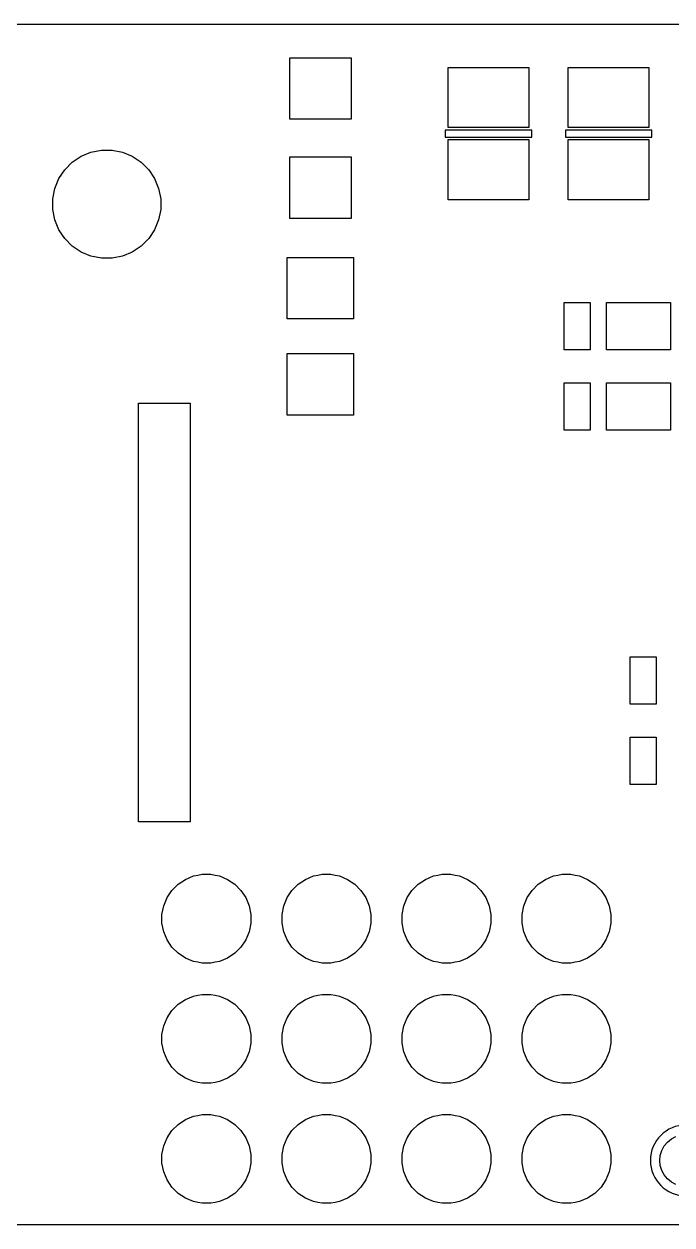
# Model space of a CAD drawing. Extents: x 117.4 to 179.6, y -117.7 to -92.3.
# Drawn here: x 148.45 to 162.16, y -117.7 to -92.3 of the extents above; entities that cross this region are included whole.
import ezdxf

# ---------------------------------------------------------------- set-up
doc = ezdxf.new("R2010")
doc.units = 0
doc.header["$MEASUREMENT"] = 0
doc.layers.add('BLACK', color=7, linetype='CONTINUOUS')

msp = doc.modelspace()

# ---------------------------------------------------------------- linework, layer by layer
at = {"layer": 'BLACK', "linetype": 'CONTINUOUS'}
for p, q in [((120.561, -92.3036), (176.441, -92.3036)), ((154.073, -94.3174), (154.073, -93.0158)), ((154.073, -93.0158), (155.375, -93.0158)), ((155.375, -93.0158), (155.375, -94.3174)), ((157.429, -94.4946), (157.429, -93.2246)), ((157.429, -93.2246), (159.131, -93.2246)), ((159.131, -93.2246), (159.131, -94.4946)), ((159.969, -94.4946), (159.969, -93.2246)), ((159.969, -93.2246), (161.671, -93.2246)), ((161.671, -93.2246), (161.671, -94.4946)), ((155.375, -94.3174), (154.073, -94.3174)), ((157.366, -94.5454), (157.366, -94.6978)), ((159.195, -94.5454), (157.366, -94.5454)), ((157.366, -94.6978), (159.195, -94.6978)), ((159.131, -94.4946), (157.429, -94.4946)), ((159.195, -94.6978), (159.195, -94.5454)), ((159.906, -94.5454), (159.906, -94.6978)), ((161.734, -94.5454), (159.906, -94.5454)), ((159.906, -94.6978), (161.734, -94.6978)), ((161.671, -94.4946), (159.969, -94.4946)), ((161.734, -94.6978), (161.734, -94.5454)), ((149.868, -95.0145), (150.089, -94.9706)), ((150.089, -94.9706), (150.314, -94.9706)), ((150.314, -94.9706), (150.535, -95.0145)), ((157.429, -96.0186), (157.429, -94.7486)), ((157.429, -94.7486), (159.131, -94.7486)), ((159.131, -94.7486), (159.131, -96.0186)), ((159.969, -96.0186), (159.969, -94.7486)), ((159.969, -94.7486), (161.671, -94.7486)), ((161.671, -94.7486), (161.671, -96.0186)), ((149.313, -95.385), (149.472, -95.2258)), ((149.472, -95.2258), (149.66, -95.1007)), ((149.66, -95.1007), (149.868, -95.0145)), ((150.535, -95.0145), (150.743, -95.1007)), ((150.743, -95.1007), (150.93, -95.2258)), ((150.93, -95.2258), (151.089, -95.385)), ((154.073, -96.4174), (154.073, -95.1158)), ((154.073, -95.1158), (155.375, -95.1158)), ((155.375, -95.1158), (155.375, -96.4174)), ((149.188, -95.5722), (149.313, -95.385)), ((151.089, -95.385), (151.214, -95.5722)), ((149.102, -95.7802), (149.188, -95.5722)), ((151.214, -95.5722), (151.3, -95.7802)), ((149.058, -96.001), (149.102, -95.7802)), ((149.058, -96.2262), (149.058, -96.001)), ((151.3, -95.7802), (151.344, -96.001)), ((151.344, -96.001), (151.344, -96.2262)), ((149.102, -96.447), (149.058, -96.2262)), ((151.344, -96.2262), (151.3, -96.447)), ((159.131, -96.0186), (157.429, -96.0186)), ((161.671, -96.0186), (159.969, -96.0186)), ((149.188, -96.655), (149.102, -96.447)), ((151.3, -96.447), (151.214, -96.655)), ((155.375, -96.4174), (154.073, -96.4174)), ((149.313, -96.8422), (149.188, -96.655)), ((151.214, -96.655), (151.089, -96.8422)), ((149.472, -97.0014), (149.313, -96.8422)), ((149.66, -97.1265), (149.472, -97.0014)), ((150.93, -97.0014), (150.743, -97.1265)), ((151.089, -96.8422), (150.93, -97.0014)), ((149.868, -97.2127), (149.66, -97.1265)), ((150.089, -97.2566), (149.868, -97.2127)), ((150.314, -97.2566), (150.089, -97.2566)), ((150.535, -97.2127), (150.314, -97.2566)), ((150.743, -97.1265), (150.535, -97.2127)), ((154.023, -98.5424), (154.023, -97.2408)), ((154.023, -97.2408), (155.425, -97.2408)), ((155.425, -97.2408), (155.425, -98.5424)), ((159.879, -99.1934), (159.879, -98.1918)), ((159.879, -98.1918), (160.431, -98.1918)), ((160.431, -98.1918), (160.431, -99.1934)), ((160.779, -99.1934), (160.779, -98.1918)), ((160.779, -98.1918), (162.131, -98.1918)), ((162.131, -98.1918), (162.131, -99.1934)), ((155.425, -98.5424), (154.023, -98.5424)), ((154.023, -100.574), (154.023, -99.2728)), ((154.023, -99.2728), (155.425, -99.2728)), ((155.425, -99.2728), (155.425, -100.574)), ((160.431, -99.1934), (159.879, -99.1934)), ((162.131, -99.1934), (160.779, -99.1934)), ((159.879, -100.893), (159.879, -99.8918)), ((159.879, -99.8918), (160.431, -99.8918)), ((160.431, -99.8918), (160.431, -100.893)), ((160.779, -100.893), (160.779, -99.8918)), ((160.779, -99.8918), (162.131, -99.8918)), ((162.131, -99.8918), (162.131, -100.893)), ((150.873, -109.178), (150.873, -100.321)), ((150.873, -100.321), (151.965, -100.321)), ((151.965, -100.321), (151.965, -109.178)), ((155.425, -100.574), (154.023, -100.574)), ((160.431, -100.893), (159.879, -100.893)), ((162.131, -100.893), (160.779, -100.893)), ((161.276, -106.686), (161.276, -105.685)), ((161.276, -105.685), (161.828, -105.685)), ((161.828, -105.685), (161.828, -106.686)), ((161.828, -106.686), (161.276, -106.686)), ((161.276, -108.386), (161.276, -107.385)), ((161.276, -107.385), (161.828, -107.385)), ((161.828, -107.385), (161.828, -108.386)), ((161.828, -108.386), (161.276, -108.386)), ((151.965, -109.178), (150.873, -109.178)), ((151.712, -110.497), (151.866, -110.394)), ((151.866, -110.394), (152.037, -110.323)), ((151.866, -110.394), (151.866, -110.394)), ((152.037, -110.323), (152.128, -110.305)), ((152.128, -110.305), (152.219, -110.287)), ((152.219, -110.287), (152.404, -110.287)), ((152.404, -110.287), (152.494, -110.305)), ((152.494, -110.305), (152.585, -110.323)), ((152.585, -110.323), (152.756, -110.394)), ((152.756, -110.394), (152.756, -110.394)), ((152.756, -110.394), (152.91, -110.497)), ((154.252, -110.497), (154.406, -110.394)), ((154.406, -110.394), (154.577, -110.323)), ((154.406, -110.394), (154.406, -110.394)), ((154.577, -110.323), (154.668, -110.305)), ((154.668, -110.305), (154.759, -110.287)), ((154.759, -110.287), (154.944, -110.287)), ((154.944, -110.287), (155.034, -110.305)), ((155.034, -110.305), (155.125, -110.323)), ((155.125, -110.323), (155.296, -110.394)), ((155.296, -110.394), (155.296, -110.394)), ((155.296, -110.394), (155.45, -110.497)), ((156.792, -110.497), (156.946, -110.394)), ((156.946, -110.394), (157.117, -110.323)), ((156.946, -110.394), (156.946, -110.394)), ((157.117, -110.323), (157.208, -110.305)), ((157.208, -110.305), (157.299, -110.287)), ((157.299, -110.287), (157.484, -110.287)), ((157.484, -110.287), (157.574, -110.305)), ((157.574, -110.305), (157.665, -110.323)), ((157.665, -110.323), (157.836, -110.394)), ((157.836, -110.394), (157.836, -110.394)), ((157.836, -110.394), (157.99, -110.497)), ((159.332, -110.497), (159.486, -110.394)), ((159.486, -110.394), (159.657, -110.323)), ((159.486, -110.394), (159.486, -110.394)), ((159.657, -110.323), (159.748, -110.305)), ((159.748, -110.305), (159.839, -110.287)), ((159.839, -110.287), (160.024, -110.287)), ((160.024, -110.287), (160.114, -110.305)), ((160.114, -110.305), (160.205, -110.323)), ((160.205, -110.323), (160.376, -110.394)), ((160.376, -110.394), (160.376, -110.394)), ((160.376, -110.394), (160.53, -110.497)), ((151.478, -110.781), (151.581, -110.628)), ((151.581, -110.628), (151.712, -110.497)), ((151.581, -110.628), (151.581, -110.628)), ((152.91, -110.497), (153.041, -110.628)), ((153.041, -110.628), (153.041, -110.628)), ((153.041, -110.628), (153.144, -110.781)), ((154.018, -110.781), (154.121, -110.628)), ((154.121, -110.628), (154.252, -110.497)), ((154.121, -110.628), (154.121, -110.628)), ((155.45, -110.497), (155.581, -110.628)), ((155.581, -110.628), (155.581, -110.628)), ((155.581, -110.628), (155.684, -110.781)), ((156.558, -110.781), (156.661, -110.628)), ((156.661, -110.628), (156.792, -110.497)), ((156.661, -110.628), (156.661, -110.628)), ((157.99, -110.497), (158.121, -110.628)), ((158.121, -110.628), (158.121, -110.628)), ((158.121, -110.628), (158.224, -110.781)), ((159.098, -110.781), (159.201, -110.628)), ((159.201, -110.628), (159.332, -110.497)), ((159.201, -110.628), (159.201, -110.628)), ((160.53, -110.497), (160.661, -110.628)), ((160.661, -110.628), (160.661, -110.628)), ((160.661, -110.628), (160.764, -110.781)), ((151.371, -111.134), (151.407, -110.952)), ((151.407, -110.952), (151.478, -110.781)), ((153.144, -110.781), (153.215, -110.952)), ((153.215, -110.952), (153.251, -111.134)), ((153.911, -111.134), (153.947, -110.952)), ((153.947, -110.952), (154.018, -110.781)), ((155.684, -110.781), (155.755, -110.952)), ((155.755, -110.952), (155.791, -111.134)), ((156.451, -111.134), (156.487, -110.952)), ((156.487, -110.952), (156.558, -110.781)), ((158.224, -110.781), (158.295, -110.952)), ((158.295, -110.952), (158.331, -111.134)), ((158.991, -111.134), (159.027, -110.952)), ((159.027, -110.952), (159.098, -110.781)), ((160.764, -110.781), (160.835, -110.952)), ((160.835, -110.952), (160.871, -111.134)), ((151.371, -111.319), (151.371, -111.134)), ((153.251, -111.134), (153.251, -111.319)), ((153.911, -111.319), (153.911, -111.134)), ((155.791, -111.134), (155.791, -111.319)), ((156.451, -111.319), (156.451, -111.134)), ((158.331, -111.134), (158.331, -111.319)), ((158.991, -111.319), (158.991, -111.134)), ((160.871, -111.134), (160.871, -111.319)), ((151.407, -111.501), (151.371, -111.319)), ((151.478, -111.672), (151.407, -111.501)), ((153.215, -111.501), (153.144, -111.672)), ((153.251, -111.319), (153.215, -111.501)), ((153.947, -111.501), (153.911, -111.319)), ((154.018, -111.672), (153.947, -111.501)), ((155.755, -111.501), (155.684, -111.672)), ((155.791, -111.319), (155.755, -111.501)), ((156.487, -111.501), (156.451, -111.319)), ((156.558, -111.672), (156.487, -111.501)), ((158.295, -111.501), (158.224, -111.672)), ((158.331, -111.319), (158.295, -111.501)), ((159.027, -111.501), (158.991, -111.319)), ((159.098, -111.672), (159.027, -111.501)), ((160.835, -111.501), (160.764, -111.672)), ((160.871, -111.319), (160.835, -111.501)), ((151.581, -111.826), (151.478, -111.672)), ((151.478, -111.672), (151.478, -111.672)), ((153.144, -111.672), (153.041, -111.826)), ((153.144, -111.672), (153.144, -111.672)), ((154.121, -111.826), (154.018, -111.672)), ((154.018, -111.672), (154.018, -111.672)), ((155.684, -111.672), (155.581, -111.826)), ((155.684, -111.672), (155.684, -111.672)), ((156.661, -111.826), (156.558, -111.672)), ((156.558, -111.672), (156.558, -111.672)), ((158.224, -111.672), (158.121, -111.826)), ((158.224, -111.672), (158.224, -111.672)), ((159.201, -111.826), (159.098, -111.672)), ((159.098, -111.672), (159.098, -111.672)), ((160.764, -111.672), (160.661, -111.826)), ((160.764, -111.672), (160.764, -111.672)), ((151.712, -111.957), (151.581, -111.826)), ((151.866, -112.059), (151.712, -111.957)), ((151.712, -111.957), (151.712, -111.957)), ((152.91, -111.957), (152.756, -112.059)), ((153.041, -111.826), (152.91, -111.957)), ((152.91, -111.957), (152.91, -111.957)), ((154.252, -111.957), (154.121, -111.826)), ((154.406, -112.059), (154.252, -111.957)), ((154.252, -111.957), (154.252, -111.957)), ((155.45, -111.957), (155.296, -112.059)), ((155.581, -111.826), (155.45, -111.957)), ((155.45, -111.957), (155.45, -111.957)), ((156.792, -111.957), (156.661, -111.826)), ((156.946, -112.059), (156.792, -111.957)), ((156.792, -111.957), (156.792, -111.957)), ((157.99, -111.957), (157.836, -112.059)), ((158.121, -111.826), (157.99, -111.957)), ((157.99, -111.957), (157.99, -111.957)), ((159.332, -111.957), (159.201, -111.826)), ((159.486, -112.059), (159.332, -111.957)), ((159.332, -111.957), (159.332, -111.957)), ((160.53, -111.957), (160.376, -112.059)), ((160.661, -111.826), (160.53, -111.957)), ((160.53, -111.957), (160.53, -111.957)), ((152.037, -112.13), (151.866, -112.059)), ((152.128, -112.148), (152.037, -112.13)), ((152.219, -112.166), (152.128, -112.148)), ((152.404, -112.166), (152.219, -112.166)), ((152.494, -112.148), (152.404, -112.166)), ((152.585, -112.13), (152.494, -112.148)), ((152.756, -112.059), (152.585, -112.13)), ((154.577, -112.13), (154.406, -112.059)), ((154.668, -112.148), (154.577, -112.13)), ((154.759, -112.166), (154.668, -112.148)), ((154.944, -112.166), (154.759, -112.166)), ((155.034, -112.148), (154.944, -112.166)), ((155.125, -112.13), (155.034, -112.148)), ((155.296, -112.059), (155.125, -112.13)), ((157.117, -112.13), (156.946, -112.059)), ((157.208, -112.148), (157.117, -112.13)), ((157.299, -112.166), (157.208, -112.148)), ((157.484, -112.166), (157.299, -112.166)), ((157.574, -112.148), (157.484, -112.166)), ((157.665, -112.13), (157.574, -112.148)), ((157.836, -112.059), (157.665, -112.13)), ((159.657, -112.13), (159.486, -112.059)), ((159.748, -112.148), (159.657, -112.13)), ((159.839, -112.166), (159.748, -112.148)), ((160.024, -112.166), (159.839, -112.166)), ((160.114, -112.148), (160.024, -112.166)), ((160.205, -112.13), (160.114, -112.148)), ((160.376, -112.059), (160.205, -112.13)), ((151.712, -113.037), (151.866, -112.934)), ((151.866, -112.934), (152.037, -112.863)), ((151.866, -112.934), (151.866, -112.934)), ((152.037, -112.863), (152.128, -112.845)), ((152.128, -112.845), (152.219, -112.827)), ((152.219, -112.827), (152.404, -112.827)), ((152.404, -112.827), (152.494, -112.845)), ((152.494, -112.845), (152.585, -112.863)), ((152.585, -112.863), (152.756, -112.934)), ((152.756, -112.934), (152.756, -112.934)), ((152.756, -112.934), (152.91, -113.037)), ((154.252, -113.037), (154.406, -112.934)), ((154.406, -112.934), (154.577, -112.863)), ((154.406, -112.934), (154.406, -112.934)), ((154.577, -112.863), (154.668, -112.845)), ((154.668, -112.845), (154.759, -112.827)), ((154.759, -112.827), (154.944, -112.827)), ((154.944, -112.827), (155.034, -112.845)), ((155.034, -112.845), (155.125, -112.863)), ((155.125, -112.863), (155.296, -112.934)), ((155.296, -112.934), (155.296, -112.934)), ((155.296, -112.934), (155.45, -113.037)), ((156.792, -113.037), (156.946, -112.934)), ((156.946, -112.934), (157.117, -112.863)), ((156.946, -112.934), (156.946, -112.934)), ((157.117, -112.863), (157.208, -112.845)), ((157.208, -112.845), (157.299, -112.827)), ((157.299, -112.827), (157.484, -112.827)), ((157.484, -112.827), (157.574, -112.845)), ((157.574, -112.845), (157.665, -112.863)), ((157.665, -112.863), (157.836, -112.934)), ((157.836, -112.934), (157.836, -112.934)), ((157.836, -112.934), (157.99, -113.037)), ((159.332, -113.037), (159.486, -112.934)), ((159.486, -112.934), (159.657, -112.863)), ((159.486, -112.934), (159.486, -112.934)), ((159.657, -112.863), (159.748, -112.845)), ((159.748, -112.845), (159.839, -112.827)), ((159.839, -112.827), (160.024, -112.827)), ((160.024, -112.827), (160.114, -112.845)), ((160.114, -112.845), (160.205, -112.863)), ((160.205, -112.863), (160.376, -112.934)), ((160.376, -112.934), (160.376, -112.934)), ((160.376, -112.934), (160.53, -113.037)), ((151.478, -113.321), (151.581, -113.168)), ((151.581, -113.168), (151.712, -113.037)), ((151.581, -113.168), (151.581, -113.168)), ((152.91, -113.037), (153.041, -113.168)), ((153.041, -113.168), (153.041, -113.168)), ((153.041, -113.168), (153.144, -113.321)), ((154.018, -113.321), (154.121, -113.168)), ((154.121, -113.168), (154.252, -113.037)), ((154.121, -113.168), (154.121, -113.168)), ((155.45, -113.037), (155.581, -113.168)), ((155.581, -113.168), (155.581, -113.168)), ((155.581, -113.168), (155.684, -113.321)), ((156.558, -113.321), (156.661, -113.168)), ((156.661, -113.168), (156.792, -113.037)), ((156.661, -113.168), (156.661, -113.168)), ((157.99, -113.037), (158.121, -113.168)), ((158.121, -113.168), (158.121, -113.168)), ((158.121, -113.168), (158.224, -113.321)), ((159.098, -113.321), (159.201, -113.168)), ((159.201, -113.168), (159.332, -113.037)), ((159.201, -113.168), (159.201, -113.168)), ((160.53, -113.037), (160.661, -113.168)), ((160.661, -113.168), (160.661, -113.168)), ((160.661, -113.168), (160.764, -113.321)), ((151.371, -113.674), (151.407, -113.492)), ((151.407, -113.492), (151.478, -113.321)), ((153.144, -113.321), (153.215, -113.492)), ((153.215, -113.492), (153.251, -113.674)), ((153.911, -113.674), (153.947, -113.492)), ((153.947, -113.492), (154.018, -113.321)), ((155.684, -113.321), (155.755, -113.492)), ((155.755, -113.492), (155.791, -113.674)), ((156.451, -113.674), (156.487, -113.492)), ((156.487, -113.492), (156.558, -113.321)), ((158.224, -113.321), (158.295, -113.492)), ((158.295, -113.492), (158.331, -113.674)), ((158.991, -113.674), (159.027, -113.492)), ((159.027, -113.492), (159.098, -113.321)), ((160.764, -113.321), (160.835, -113.492)), ((160.835, -113.492), (160.871, -113.674)), ((151.371, -113.859), (151.371, -113.674)), ((153.251, -113.674), (153.251, -113.859)), ((153.911, -113.859), (153.911, -113.674)), ((155.791, -113.674), (155.791, -113.859)), ((156.451, -113.859), (156.451, -113.674)), ((158.331, -113.674), (158.331, -113.859)), ((158.991, -113.859), (158.991, -113.674)), ((160.871, -113.674), (160.871, -113.859)), ((151.407, -114.041), (151.371, -113.859)), ((151.478, -114.212), (151.407, -114.041)), ((153.215, -114.041), (153.144, -114.212)), ((153.251, -113.859), (153.215, -114.041)), ((153.947, -114.041), (153.911, -113.859)), ((154.018, -114.212), (153.947, -114.041)), ((155.755, -114.041), (155.684, -114.212)), ((155.791, -113.859), (155.755, -114.041)), ((156.487, -114.041), (156.451, -113.859)), ((156.558, -114.212), (156.487, -114.041)), ((158.295, -114.041), (158.224, -114.212)), ((158.331, -113.859), (158.295, -114.041)), ((159.027, -114.041), (158.991, -113.859)), ((159.098, -114.212), (159.027, -114.041)), ((160.835, -114.041), (160.764, -114.212)), ((160.871, -113.859), (160.835, -114.041)), ((151.581, -114.366), (151.478, -114.212)), ((151.478, -114.212), (151.478, -114.212)), ((153.144, -114.212), (153.041, -114.366)), ((153.144, -114.212), (153.144, -114.212)), ((154.121, -114.366), (154.018, -114.212)), ((154.018, -114.212), (154.018, -114.212)), ((155.684, -114.212), (155.581, -114.366)), ((155.684, -114.212), (155.684, -114.212)), ((156.661, -114.366), (156.558, -114.212)), ((156.558, -114.212), (156.558, -114.212)), ((158.224, -114.212), (158.121, -114.366)), ((158.224, -114.212), (158.224, -114.212)), ((159.201, -114.366), (159.098, -114.212)), ((159.098, -114.212), (159.098, -114.212)), ((160.764, -114.212), (160.661, -114.366)), ((160.764, -114.212), (160.764, -114.212)), ((151.712, -114.497), (151.581, -114.366)), ((151.866, -114.599), (151.712, -114.497)), ((151.712, -114.497), (151.712, -114.497)), ((152.91, -114.497), (152.756, -114.599)), ((153.041, -114.366), (152.91, -114.497)), ((152.91, -114.497), (152.91, -114.497)), ((154.252, -114.497), (154.121, -114.366)), ((154.406, -114.599), (154.252, -114.497)), ((154.252, -114.497), (154.252, -114.497)), ((155.45, -114.497), (155.296, -114.599)), ((155.581, -114.366), (155.45, -114.497)), ((155.45, -114.497), (155.45, -114.497)), ((156.792, -114.497), (156.661, -114.366)), ((156.946, -114.599), (156.792, -114.497)), ((156.792, -114.497), (156.792, -114.497)), ((157.99, -114.497), (157.836, -114.599)), ((158.121, -114.366), (157.99, -114.497)), ((157.99, -114.497), (157.99, -114.497)), ((159.332, -114.497), (159.201, -114.366)), ((159.486, -114.599), (159.332, -114.497)), ((159.332, -114.497), (159.332, -114.497)), ((160.53, -114.497), (160.376, -114.599)), ((160.661, -114.366), (160.53, -114.497)), ((160.53, -114.497), (160.53, -114.497)), ((152.037, -114.67), (151.866, -114.599)), ((152.128, -114.688), (152.037, -114.67)), ((152.219, -114.706), (152.128, -114.688)), ((152.404, -114.706), (152.219, -114.706)), ((152.494, -114.688), (152.404, -114.706)), ((152.585, -114.67), (152.494, -114.688)), ((152.756, -114.599), (152.585, -114.67)), ((154.577, -114.67), (154.406, -114.599)), ((154.668, -114.688), (154.577, -114.67)), ((154.759, -114.706), (154.668, -114.688)), ((154.944, -114.706), (154.759, -114.706)), ((155.034, -114.688), (154.944, -114.706)), ((155.125, -114.67), (155.034, -114.688)), ((155.296, -114.599), (155.125, -114.67)), ((157.117, -114.67), (156.946, -114.599)), ((157.208, -114.688), (157.117, -114.67)), ((157.299, -114.706), (157.208, -114.688)), ((157.484, -114.706), (157.299, -114.706)), ((157.574, -114.688), (157.484, -114.706)), ((157.665, -114.67), (157.574, -114.688)), ((157.836, -114.599), (157.665, -114.67)), ((159.657, -114.67), (159.486, -114.599)), ((159.748, -114.688), (159.657, -114.67)), ((159.839, -114.706), (159.748, -114.688)), ((160.024, -114.706), (159.839, -114.706)), ((160.114, -114.688), (160.024, -114.706)), ((160.205, -114.67), (160.114, -114.688)), ((160.376, -114.599), (160.205, -114.67)), ((151.712, -115.577), (151.866, -115.474)), ((151.866, -115.474), (152.037, -115.403)), ((151.866, -115.474), (151.866, -115.474)), ((152.037, -115.403), (152.128, -115.385)), ((152.128, -115.385), (152.219, -115.367)), ((152.219, -115.367), (152.404, -115.367)), ((152.404, -115.367), (152.494, -115.385)), ((152.494, -115.385), (152.585, -115.403)), ((152.585, -115.403), (152.756, -115.474)), ((152.756, -115.474), (152.756, -115.474)), ((152.756, -115.474), (152.91, -115.577)), ((154.252, -115.577), (154.406, -115.474)), ((154.406, -115.474), (154.577, -115.403)), ((154.406, -115.474), (154.406, -115.474)), ((154.577, -115.403), (154.668, -115.385)), ((154.668, -115.385), (154.759, -115.367)), ((154.759, -115.367), (154.944, -115.367)), ((154.944, -115.367), (155.034, -115.385)), ((155.034, -115.385), (155.125, -115.403)), ((155.125, -115.403), (155.296, -115.474)), ((155.296, -115.474), (155.296, -115.474)), ((155.296, -115.474), (155.45, -115.577)), ((156.792, -115.577), (156.946, -115.474)), ((156.946, -115.474), (157.117, -115.403)), ((156.946, -115.474), (156.946, -115.474)), ((157.117, -115.403), (157.208, -115.385)), ((157.208, -115.385), (157.299, -115.367)), ((157.299, -115.367), (157.484, -115.367)), ((157.484, -115.367), (157.574, -115.385)), ((157.574, -115.385), (157.665, -115.403)), ((157.665, -115.403), (157.836, -115.474)), ((157.836, -115.474), (157.836, -115.474)), ((157.836, -115.474), (157.99, -115.577)), ((159.332, -115.577), (159.486, -115.474)), ((159.486, -115.474), (159.657, -115.403)), ((159.486, -115.474), (159.486, -115.474)), ((159.657, -115.403), (159.748, -115.385)), ((159.748, -115.385), (159.839, -115.367)), ((159.839, -115.367), (160.024, -115.367)), ((160.024, -115.367), (160.114, -115.385)), ((160.114, -115.385), (160.205, -115.403)), ((160.205, -115.403), (160.376, -115.474)), ((160.376, -115.474), (160.376, -115.474)), ((160.376, -115.474), (160.53, -115.577)), ((151.478, -115.861), (151.581, -115.708)), ((151.581, -115.708), (151.712, -115.577)), ((151.581, -115.708), (151.581, -115.708)), ((152.91, -115.577), (153.041, -115.708)), ((153.041, -115.708), (153.041, -115.708)), ((153.041, -115.708), (153.144, -115.861)), ((154.018, -115.861), (154.121, -115.708)), ((154.121, -115.708), (154.252, -115.577)), ((154.121, -115.708), (154.121, -115.708)), ((155.45, -115.577), (155.581, -115.708)), ((155.581, -115.708), (155.581, -115.708)), ((155.581, -115.708), (155.684, -115.861)), ((156.558, -115.861), (156.661, -115.708)), ((156.661, -115.708), (156.792, -115.577)), ((156.661, -115.708), (156.661, -115.708)), ((157.99, -115.577), (158.121, -115.708)), ((158.121, -115.708), (158.121, -115.708)), ((158.121, -115.708), (158.224, -115.861)), ((159.098, -115.861), (159.201, -115.708)), ((159.201, -115.708), (159.332, -115.577)), ((159.201, -115.708), (159.201, -115.708)), ((160.53, -115.577), (160.661, -115.708)), ((160.661, -115.708), (160.661, -115.708)), ((160.661, -115.708), (160.764, -115.861)), ((151.371, -116.214), (151.407, -116.032)), ((151.407, -116.032), (151.478, -115.861)), ((153.144, -115.861), (153.215, -116.032)), ((153.215, -116.032), (153.251, -116.214)), ((153.911, -116.214), (153.947, -116.032)), ((153.947, -116.032), (154.018, -115.861)), ((155.684, -115.861), (155.755, -116.032)), ((155.755, -116.032), (155.791, -116.214)), ((156.451, -116.214), (156.487, -116.032)), ((156.487, -116.032), (156.558, -115.861)), ((158.224, -115.861), (158.295, -116.032)), ((158.295, -116.032), (158.331, -116.214)), ((158.991, -116.214), (159.027, -116.032)), ((159.027, -116.032), (159.098, -115.861)), ((160.764, -115.861), (160.835, -116.032)), ((160.835, -116.032), (160.871, -116.214)), ((161.947, -116.128), (161.998, -116.033)), ((161.998, -116.033), (162.067, -115.949)), ((162.067, -115.949), (162.15, -115.881)), ((162.15, -115.881), (162.245, -115.83)), ((151.371, -116.399), (151.371, -116.214)), ((153.251, -116.214), (153.251, -116.399)), ((153.911, -116.399), (153.911, -116.214)), ((155.791, -116.214), (155.791, -116.399)), ((156.451, -116.399), (156.451, -116.214)), ((158.331, -116.214), (158.331, -116.399)), ((158.991, -116.399), (158.991, -116.214)), ((160.871, -116.214), (160.871, -116.399)), ((161.905, -116.339), (161.916, -116.231)), ((161.916, -116.231), (161.947, -116.128)), ((151.407, -116.581), (151.371, -116.399)), ((151.478, -116.752), (151.407, -116.581)), ((153.215, -116.581), (153.144, -116.752)), ((153.251, -116.399), (153.215, -116.581)), ((153.947, -116.581), (153.911, -116.399)), ((154.018, -116.752), (153.947, -116.581)), ((155.755, -116.581), (155.684, -116.752)), ((155.791, -116.399), (155.755, -116.581)), ((156.487, -116.581), (156.451, -116.399)), ((156.558, -116.752), (156.487, -116.581)), ((158.295, -116.581), (158.224, -116.752)), ((158.331, -116.399), (158.295, -116.581)), ((159.027, -116.581), (158.991, -116.399)), ((159.098, -116.752), (159.027, -116.581)), ((160.835, -116.581), (160.764, -116.752)), ((160.871, -116.399), (160.835, -116.581)), ((161.916, -116.446), (161.905, -116.339)), ((161.905, -116.339), (161.905, -116.339)), ((161.947, -116.549), (161.916, -116.446)), ((161.998, -116.645), (161.947, -116.549)), ((151.581, -116.906), (151.478, -116.752)), ((151.478, -116.752), (151.478, -116.752)), ((153.144, -116.752), (153.041, -116.906)), ((153.144, -116.752), (153.144, -116.752)), ((154.121, -116.906), (154.018, -116.752)), ((154.018, -116.752), (154.018, -116.752)), ((155.684, -116.752), (155.581, -116.906)), ((155.684, -116.752), (155.684, -116.752)), ((156.661, -116.906), (156.558, -116.752)), ((156.558, -116.752), (156.558, -116.752)), ((158.224, -116.752), (158.121, -116.906)), ((158.224, -116.752), (158.224, -116.752)), ((159.201, -116.906), (159.098, -116.752)), ((159.098, -116.752), (159.098, -116.752)), ((160.764, -116.752), (160.661, -116.906)), ((160.764, -116.752), (160.764, -116.752)), ((162.067, -116.728), (161.998, -116.645)), ((162.15, -116.797), (162.067, -116.728)), ((162.245, -116.847), (162.15, -116.797)), ((151.712, -117.037), (151.581, -116.906)), ((151.866, -117.139), (151.712, -117.037)), ((151.712, -117.037), (151.712, -117.037)), ((152.91, -117.037), (152.756, -117.139)), ((153.041, -116.906), (152.91, -117.037)), ((152.91, -117.037), (152.91, -117.037)), ((154.252, -117.037), (154.121, -116.906)), ((154.406, -117.139), (154.252, -117.037)), ((154.252, -117.037), (154.252, -117.037)), ((155.45, -117.037), (155.296, -117.139)), ((155.581, -116.906), (155.45, -117.037)), ((155.45, -117.037), (155.45, -117.037)), ((156.792, -117.037), (156.661, -116.906)), ((156.946, -117.139), (156.792, -117.037)), ((156.792, -117.037), (156.792, -117.037)), ((157.99, -117.037), (157.836, -117.139)), ((158.121, -116.906), (157.99, -117.037)), ((157.99, -117.037), (157.99, -117.037)), ((159.332, -117.037), (159.201, -116.906)), ((159.486, -117.139), (159.332, -117.037)), ((159.332, -117.037), (159.332, -117.037)), ((160.53, -117.037), (160.376, -117.139)), ((160.661, -116.906), (160.53, -117.037)), ((160.53, -117.037), (160.53, -117.037)), ((152.037, -117.21), (151.866, -117.139)), ((152.128, -117.228), (152.037, -117.21)), ((152.219, -117.246), (152.128, -117.228)), ((152.404, -117.246), (152.219, -117.246)), ((152.494, -117.228), (152.404, -117.246)), ((152.585, -117.21), (152.494, -117.228)), ((152.756, -117.139), (152.585, -117.21)), ((154.577, -117.21), (154.406, -117.139)), ((154.668, -117.228), (154.577, -117.21)), ((154.759, -117.246), (154.668, -117.228)), ((154.944, -117.246), (154.759, -117.246)), ((155.034, -117.228), (154.944, -117.246)), ((155.125, -117.21), (155.034, -117.228)), ((155.296, -117.139), (155.125, -117.21)), ((157.117, -117.21), (156.946, -117.139)), ((157.208, -117.228), (157.117, -117.21)), ((157.299, -117.246), (157.208, -117.228)), ((157.484, -117.246), (157.299, -117.246)), ((157.574, -117.228), (157.484, -117.246)), ((157.665, -117.21), (157.574, -117.228)), ((157.836, -117.139), (157.665, -117.21)), ((159.657, -117.21), (159.486, -117.139)), ((159.748, -117.228), (159.657, -117.21)), ((159.839, -117.246), (159.748, -117.228)), ((160.024, -117.246), (159.839, -117.246)), ((160.114, -117.228), (160.024, -117.246)), ((160.205, -117.21), (160.114, -117.228)), ((160.376, -117.139), (160.205, -117.21)), ((176.441, -117.704), (120.561, -117.704))]:
    msp.add_line(p, q, dxfattribs=at)
at = {"layer": 'BLACK'}
for start, end in [(90, 180), (-180, -90)]:
    msp.add_arc((162.456, -116.339), 0.75, start, end, dxfattribs=at)

doc.saveas('drawing.dxf')
